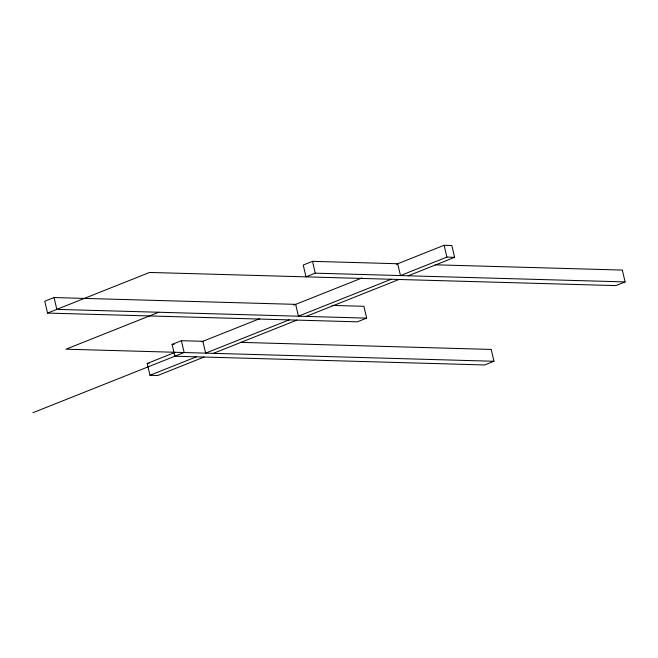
<?xml version="1.0" encoding="UTF-8"?>
<svg xmlns="http://www.w3.org/2000/svg" width="658" height="658" viewBox="0 0 658 658"><rect width="100%" height="100%" fill="white"/><g stroke="black" fill="none" stroke-linecap="round" stroke-linejoin="round"><path stroke-width="0.99" d="M391.197 279.263L298.411 316.202L295.656 304.366L54.055 297.548L44.777 301.241L47.532 313.068L357.368 321.82L366.646 318.127L363.89 306.291L332.109 305.394M47.532 313.068L149.588 272.445L615.822 285.605L625.1 281.912L622.345 270.084L435.135 264.796M158.767 312.254L65.989 349.192L493.977 361.267L491.222 349.439L240.318 342.357M396.379 264.277L444.109 245.278L451.857 245.492L454.612 257.327L446.864 257.105L400.475 275.57L397.72 263.743L312.509 261.333L303.231 265.026L305.986 276.862L315.264 273.169L625.1 281.912M493.977 361.267L484.699 364.96L174.863 356.217L172.108 344.389L181.386 340.696L202.878 341.296L205.625 353.132L289.133 319.895M204.095 357.039L157.706 375.512L149.958 375.29L147.203 363.463L174.888 352.441M201.619 341.798L259.861 318.62M293.805 305.106L362.007 277.956M32.9 412.722L184.141 352.524L181.386 340.696M149.958 375.29L196.347 356.825M213.373 353.346L296.881 320.109M306.159 316.416L398.937 279.486M408.223 275.792L454.612 257.327M366.646 318.127L56.81 309.375L54.055 297.548M172.108 344.389L174.156 344.447M147.203 363.463L149.144 363.512M444.109 245.278L446.864 257.105M312.509 261.333L315.264 273.169"/></g></svg>
